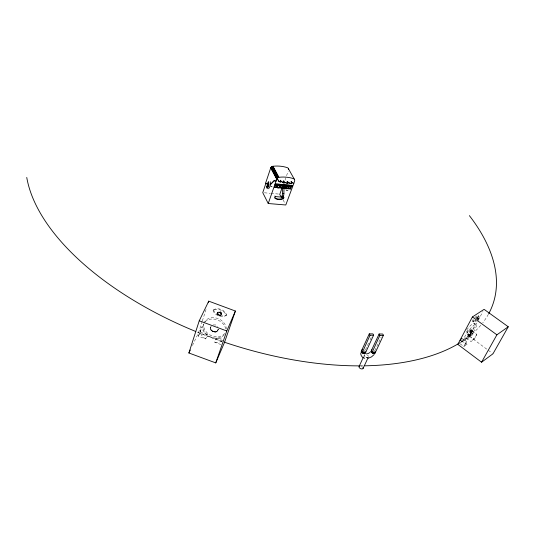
<?xml version="1.0" encoding="UTF-8"?>
<svg xmlns="http://www.w3.org/2000/svg" width="535" height="535" viewBox="0 0 535 535"><rect width="100%" height="100%" fill="white"/><g stroke="black" fill="none" stroke-linecap="round" stroke-linejoin="round"><path stroke-width="0.4" stroke-dasharray="2.67 2.01" d="M217.839 312.326L217.538 313.818A1.946 1.525 35.6 0 0 218.788 315.282L219.256 315.443A1.953 1.525 35.6 0 0 220.547 315.242L220.56 315.229A1.966 1.485 47 0 1 218.882 315.148A1.979 1.531 -0.7 0 1 217.477 314.085L217.477 314.085M217.464 314.105A1.953 1.545 11.1 0 0 218.367 315.115L218.848 315.302A1.953 1.545 11.1 0 0 220.721 315.021C223.516 312.239 217.096 310.026 217.524 313.831A1.973 1.565 23.4 0 0 220.728 315.001L221.523 313.691M221.229 314.353A1.973 1.204 17.8 0 0 218.889 312.373A1.973 1.204 17.8 0 0 218.026 314.279A1.973 1.204 17.8 0 0 221.229 314.353L221.229 313.517A1.973 1.565 23.4 0 0 219.878 312.179A1.973 1.565 23.4 0 0 218.033 312.333L217.538 312.982M218.026 329.928L218.16 329.306A3.899 2.434 17.7 0 1 218.033 329.928A3.899 2.936 16.3 0 1 213.218 331.292A3.899 2.936 16.3 0 1 210.736 327.226A3.899 2.434 17.7 0 1 211.124 326.704M221.289 313.951L221.229 313.517M478.13 318.599L477.661 319.495C479.052 318.231 476.785 317.456 475.923 318.392M192.446 345.516L198.492 332.823L202.083 321.736M202.344 320.947L206.189 309.07M198.405 336.234L202.183 326.457A9.597 7.523 23.3 0 0 207.547 334.883L205.687 338.922L198.405 336.234L202.183 326.457M284.954 180.308L286.292 176.49M286.559 175.727L288.158 171.153M468.653 335.605C468.874 333.927 468.339 335.987 469.101 335.271M220.968 344.573L214.421 342.153L216.22 338.093A9.597 7.523 22.9 0 0 223.169 337.21M226.318 315.469L226.613 314.807A8.353 6.654 23.5 0 1 213.351 309.892L213.044 310.547A8.319 6.587 23.4 0 1 226.318 315.469A8.366 6.654 23.5 0 1 213.044 310.547M365.472 349.823L368.628 342.995M370.026 339.959L371.778 336.167M363.66 356.591L364.362 355.079M374.828 350.626L381.201 337.043M466.206 338.02L469.429 335.833L472.084 330.897L476.866 334.428L474.184 339.357L470.981 341.571L466.206 338.02A8.286 1.913 -53.1 0 0 472.084 330.897M460.194 343.811L463.805 346.519L466.493 341.531L462.26 338.374M460.561 342.48L469.543 336.381L477.808 321.04M478.203 320.304L482.924 311.537M477.434 318.96L477.742 318.405A1.705 0.749 -44.2 0 1 478.384 318.82L478.404 318.84A1.692 0.568 -49 0 0 478.136 318.479L477.909 318.539A1.692 0.568 -49 0 0 477.32 318.913M471.342 330.169L469.583 333.419L471.79 330.269A3.391 0.401 -57.4 0 1 472.278 330.062L472.198 330.369A3.364 0.769 -53.1 0 1 470.86 332.87L470.379 333.599A3.391 0.401 -57.4 0 1 469.075 335.311A3.324 1.11 -48.7 0 1 468.071 335.157L468.038 334.77A3.324 1.11 -48.7 0 1 469.356 332.315C469.844 331.74 471.816 328.878 472.204 330.376A3.391 0.401 -57.4 0 1 470.853 332.87C470.372 333.445 468.439 336.234 468.045 334.776A3.364 0.769 -53.1 0 1 469.389 332.268L469.971 331.613M468.673 335.124L468.466 335.485M286.713 189.831L286.212 190.406L285.85 189.517M288.198 189.972L287.696 190.54L286.212 190.406M221.049 313.757L221.062 313.744A1.966 1.485 47 0 0 219.878 312.179A1.979 1.531 -0.7 0 0 217.972 312.6L217.966 312.621A1.953 1.545 11.1 0 1 219.317 312.279M477.528 319.02L478.17 318.439M217.29 331.158L215.959 332.041L213.231 331.74A3.839 2.969 35.2 0 1 211.078 329.754L210.73 328.898A3.919 3.029 35.2 0 1 211.111 326.537M463.805 346.519L467.088 344.259A8.346 1.879 -53.1 0 1 466.493 341.531M469.055 335.305L471.923 332.663A3.37 1.465 -43.8 0 1 469.369 334.803L468.921 334.963M213.204 324.919L215.786 324.966L217.712 326.597M471.743 330.296L472.539 330.229L472.619 331.366A3.37 1.465 -43.8 0 0 471.964 329.968L471.582 330.008M264.404 192.794L270.188 193.309M271.018 193.382L279.277 194.118M219.343 312.246L219.845 312.333M213.131 331.386L212.462 331.185A3.905 2.989 -0.5 0 1 210.469 328.624L210.997 330.202L213.338 331.78A3.852 3.009 11 0 0 216.247 331.667L217.036 331.232A3.892 3.056 23.1 0 0 218.146 329.179M287.696 190.54L287.389 190.172M200.311 332.215L207.547 334.883M216.22 338.093L222.727 340.501M198.492 332.823L222.206 341.591M213.679 331.586L214.301 331.867A3.885 2.902 46.5 0 0 217.297 331.152M472.238 329.941C468.767 326.932 464.28 332.971 468.259 335.378M478.103 315.53L478.919 316.118M474.752 317.716A7.182 1.672 -53.3 0 1 478.343 316.586L479.153 317.175A7.223 1.679 -53.4 0 1 477.661 319.034M477.24 317.716L478.056 318.312M475.24 320.458L476.137 321.12A1.692 0.568 -49 0 1 476.05 320.987M473.228 319.455A7.182 1.672 -53.3 0 0 472.485 320.425L473.301 321.02A7.223 1.679 -53.4 0 0 475.495 321.174M472.746 321.468L473.562 322.063M474.451 323.24L476.063 324.417M469.429 335.833L474.184 339.357M469.543 336.381L487.626 349.803M488.301 350.305L492.32 353.287M462.601 339.511L464.199 340.708M467.088 344.259L462.293 340.675A8.319 1.926 -53.1 0 1 461.451 340.862M461.264 340.788L466.065 344.386M283.135 199.95L285.035 203.541M488.381 314.292A245.525 124.14 19.2 0 1 482.764 322.772M480.711 325.3A245.525 124.14 19.2 0 1 460.688 342.313M363.071 365.84A245.525 124.14 19.2 0 1 360.349 365.866M221.717 341.276A245.525 124.14 19.2 0 1 196.572 331.827M272.161 186.735A15.762 12.452 -28.4 0 1 270.697 186.361M272.048 186.521A15.762 12.452 -28.4 0 1 270.59 186.147M364.382 350.091A2.26 1.337 25.3 0 1 365.124 350.579M374.48 350.358A2.247 1.324 25.7 0 1 374.66 350.485M365.097 356.845A2.247 1.337 25.6 0 1 364.295 355.24A2.247 1.337 25.6 0 1 365.726 354.538M367.331 355.079A2.247 1.337 25.6 0 1 368.454 356.477M360.483 365.846A2.227 1.351 25.7 0 1 362.228 366.495M466.674 329.921A10.085 2.334 -53.1 0 1 474.665 323.414A10.085 2.334 -53.1 0 1 469.569 333.8A10.085 2.334 -53.1 0 1 462.213 339.016M478.343 316.586A7.223 1.685 -53.4 0 1 476.852 318.439M474.685 320.585A7.223 1.685 -53.4 0 1 472.485 320.425M476.431 318.245A1.699 0.395 -53.4 0 1 477.28 317.75A1.699 0.395 -53.4 0 1 476.845 318.9M475.555 320.365A1.699 0.395 -53.4 0 1 475.18 320.365M476.966 319.154A1.699 0.395 -53.4 0 1 478.103 318.579M476.183 321.053A1.699 0.395 -53.4 0 1 475.996 320.96M476.672 318.606A1.725 0.883 28 0 1 478.638 320.271M475.568 318.312A7.189 1.665 -53.3 0 1 479.153 317.175M473.301 321.02A7.189 1.665 -53.3 0 1 474.05 320.05M476.866 334.428A8.306 1.866 -53.1 0 1 470.981 341.571M469.937 331.68A3.324 1.11 -48.7 0 1 471.709 330.362M224.747 333.432A11.656 9.148 23.2 0 1 211.131 335.532A11.656 9.148 23.2 0 1 203.835 324.023M204.042 323.247A11.656 9.148 23.2 0 1 216.448 318.091A11.656 9.148 23.2 0 1 226.292 328.951M213.351 309.892A8.313 6.587 23.4 0 1 226.613 314.807M224.165 334.776A11.683 9.162 23.1 0 1 208.73 335.913A11.683 9.162 23.1 0 1 204.524 322.445M205.052 321.829A11.683 9.162 23.1 0 1 217.056 319.783A11.683 9.162 23.1 0 1 225.623 329.038M211.091 326.571A3.892 3.056 23.1 0 0 210.723 328.905C211.572 331.325 214.816 332.609 217.036 331.239A3.932 3.07 11 0 0 218.153 329.139M205.687 338.922A9.663 7.543 23.3 0 1 200.284 330.456M222.085 340.822A9.657 7.543 22.9 0 1 214.421 342.153M219.838 312.366A1.953 1.545 11.1 0 1 221.216 313.57M221.042 313.784A1.953 1.525 35.6 0 0 220.213 312.6L219.785 312.313A1.946 1.525 35.6 0 0 218.006 312.38M467.416 339.003A10.091 2.314 -53.1 0 0 476.417 324.952A10.091 2.314 -53.1 0 0 466.493 333.706A10.091 2.314 -53.1 0 0 467.416 339.003M472.472 334.93A3.417 1.906 39.7 0 0 471.696 331.439A3.424 1.799 28.2 0 0 467.396 330.556A3.424 1.799 28.2 0 0 468.439 333.633A3.417 1.906 39.7 0 0 472.472 334.93M218.026 313.57A1.966 1.565 23.4 0 0 221.336 314.052A1.966 1.565 23.4 0 0 219.684 311.397A1.966 1.565 23.4 0 0 218.026 313.57"/><path stroke-width="0.8" d="M287.155 181.372L289 182.883L291.334 183.806L291.736 182.743L291.033 181.579M282.52 186.541L279.718 194.566L281.423 197.027L282.059 196.111A6.467 2.621 -85.1 0 0 282.48 193.53L282.52 186.541L284.038 186.862L283.898 193.657A6.46 2.628 -85.1 0 1 283.476 196.238L282.834 197.154M280.246 182.067L278.3 180.75L280.246 182.067L280.434 180.175L280.828 181.124L280.628 180.669M278.106 185.351L277.799 185.819L278.033 185.344M286.974 186.187L286.666 186.648L286.907 186.18M280.407 181.88L280.454 181.378M379.114 333.98A2.28 1.304 25.5 0 0 379.863 335.325L372.253 352.104A2.247 1.324 25.7 0 0 375.543 352.11L383.374 335.371A2.28 1.304 25.5 0 0 382.619 334.027L379.114 333.98L371.357 350.606A2.247 1.324 25.7 0 1 372.092 349.823M373.59 335.271L370.039 335.224L362.503 352.07A2.26 1.337 25.3 0 0 365.826 352.084L373.57 335.244A2.287 1.317 25.1 0 0 372.828 333.893L369.284 333.84L361.613 350.565A2.26 1.337 25.3 0 1 362.536 349.743M291.588 183.712L291.729 183.217M283.53 180.917C283.864 182.903 289.107 184.053 287.71 182.221M288.017 183.231L287.917 182.475M188.882 352.986L199.241 320.779L208.75 301.151L235.393 311.036L224.499 342.433L215.752 362.897L188.882 352.986L190.306 349.997M284.052 183.01L284.078 182.502L284.052 183.01L283.102 182.736L280.741 180.964M208.235 302.736L208.75 301.151M274.535 180.369L269.988 185.003L274.355 180.355L275.746 181.639L276.461 179.024L277.825 179.432L276.548 179.185L277.404 177.928L278.902 177.292A34.548 26.556 -27 0 1 293.802 178.757A3.304 2.581 -29.1 0 1 294.544 181.365L293.775 183.518L291.214 181.987M267.834 184.214L265.574 183.211L270.737 167.883L271.713 166.726L272.964 166.265A34.013 26.469 -27 0 1 287.683 167.796A3.257 2.568 -29.2 0 1 288.572 169.394M293.775 183.518L285.79 204.985L268.229 203.514L276.729 179.205M275.171 184.655L275.398 184A48.277 36.674 -25.6 0 1 283.423 184.756L283.282 185.571A48.27 36.647 -25.6 0 0 275.257 184.816L275.171 184.655A48.257 36.641 -25.6 0 1 276.541 184.689M275.257 184.816L275.398 184M274.656 187.504L275.498 185.05L282.627 185.719L281.771 188.166L274.508 187.237M215.752 362.897L226.786 330.971L235.393 311.036M275.191 196.559L274.702 197.963A8.326 6.46 -27.9 0 0 283.496 198.726L283.991 197.328L275.191 196.559L274.91 196.011M281.771 188.166L281.484 187.618L282.333 185.184L282.627 185.719M283.423 184.756L283.282 185.571M284.078 185.491L284.306 184.842A48.043 36.347 -26.2 0 1 292.257 185.591L292.11 186.401A48.03 36.313 -26.2 0 0 284.165 185.652L284.078 185.491A48.016 36.313 -26.2 0 1 289.435 185.846M284.165 185.652L284.306 184.842M283.757 187.718L284.399 185.886L291.455 186.548L290.592 188.982L283.543 188.327M290.592 188.982L290.298 188.44L290.946 186.615M292.11 186.401L292.257 185.591M268.837 182.903L267.908 187.591M359.119 366.401L363.312 357.34M363.104 368.381L368.033 357.821M472.405 316.947L457.799 344.359L481.567 362.222L492.989 353.782L508.25 326.771L484.101 309.35L472.405 316.947L496.895 334.83L508.25 326.771M460.133 340.775L460.896 339.344M481.567 362.222L496.895 334.83M374.219 354.504L371.464 356.925L368.147 358.243M283.109 197.114L281.383 197M369.979 352.471L368.194 353.555L366.254 353.943M287.596 188.38L288.051 188.16M289 182.883L291.501 183.552M362.369 351.963L365.84 351.976M372.119 351.997L375.557 352.01M379.883 335.358L383.388 335.405M373.718 353.648L374.921 353.327L375.109 352.351L374.861 353.381L373.524 353.628L371.283 352.331L370.982 351.334L371.551 350.699L370.996 351.722M282.059 196.111L283.476 196.238M281.805 196.853L283.222 196.974M281.731 196.954L283.182 197.027M282.48 193.53L283.898 193.657M265.681 183.425L268.015 184.227M282.62 186.728L284.038 186.862M274.368 186.962L278.314 187.33M281.484 187.618L279.21 187.337A1.953 1.525 -27.9 0 0 280.173 185.411M284.031 187.859L290.298 188.44M265.574 183.211L265.862 183.438L262.752 192.647L268.229 203.514M286.372 182.977L287.93 183.07M361.54 352.311C362.248 353.521 365.345 354.491 365.445 352.471M373.704 353.648L371.283 352.338M363.773 353.602L365.137 353.354L365.445 352.451M281.015 181.439L283.965 182.85M363.76 353.595L361.439 352.15L361.285 351.174L361.941 350.619L361.306 351.127L361.352 351.997M364.736 358.256C362.275 357.795 360.43 355.38 360.791 352.886M199.241 320.779L226.786 330.971M268.49 188.735C270.182 187.377 270.576 183.946 270.269 181.719M291.414 181.86L293.601 183.498M283.878 181.332L283.51 181.011L284.165 182.669M370.066 335.231L370.026 335.198A2.287 1.317 25.1 0 1 369.284 333.84M276.976 187.397L276.695 187.103A1.953 1.525 -27.9 0 1 277.491 184.816M274.355 180.355L275.565 181.626M285.837 188.22L285.556 187.925A1.939 1.511 -28.6 0 1 285.964 185.953M287.248 181.532L288.004 182.636M277.739 179.265L278.387 180.91M288.311 168.492L294.444 179.452M287.221 181.465L287.442 181.846M285.349 182.729L284.553 182.261M272.964 166.265L278.902 177.292M272.703 166.311L278.635 177.339M272.449 166.378L278.374 177.406M272.195 166.472L278.113 177.5M271.947 166.586L277.866 177.62M271.713 166.726L277.625 177.76M271.492 166.887L277.404 177.928M271.292 167.067L277.204 178.108M271.118 167.261L277.023 178.302M270.957 167.468L276.862 178.509M270.83 167.682L276.729 178.73M270.737 167.883L276.635 178.931M283.496 198.726L283.209 198.177A8.319 6.46 -27.9 0 1 274.95 197.85M278.253 185.464L278.274 185.525A1.157 0.903 -27.9 0 1 279.591 186.28A1.157 0.903 -27.9 0 1 277.986 187.277A1.157 0.903 -27.9 0 1 277.745 185.785M287.121 186.3L287.141 186.361A1.15 0.896 -28.6 0 1 288.445 187.103A1.15 0.896 -28.6 0 1 286.84 188.099A1.15 0.896 -28.6 0 1 286.62 186.615M460.06 342.708A245.525 124.14 19.2 0 1 364.883 365.813M359.58 365.866A245.525 124.14 19.2 0 1 224.091 342.092M195.79 331.506A245.525 124.14 19.2 0 1 26.75 177.446M469.389 215.632A245.525 124.14 19.2 0 1 488.749 313.63M284.393 185.003A48.05 36.347 -26.2 0 1 292.344 185.752M290.09 185.933A48.016 36.313 -26.2 0 1 292.023 186.233M279.25 184.869A48.257 36.641 -25.6 0 1 281.898 185.19M275.485 184.167A48.29 36.681 -25.6 0 1 283.51 184.923M288.733 185.859A1.946 1.511 -28.6 0 1 287.743 188.648M285.978 188.487A1.946 1.511 -28.6 0 1 286.506 185.919M288.86 185.879A1.939 1.511 -28.6 0 1 288.76 187.477M280.153 185.324A1.953 1.525 -27.9 0 1 279.758 187.303A1.953 1.525 -27.9 0 1 277.491 187.872M277.117 187.671A1.953 1.525 -27.9 0 1 276.715 186.18A1.953 1.525 -27.9 0 1 278.093 184.863M362.964 367.251A2.227 1.351 25.7 0 1 362.182 368.929A2.227 1.351 25.7 0 1 359.386 367.719A2.227 1.351 25.7 0 1 359.841 365.9M367.933 357.48A2.247 1.337 25.6 0 1 366.288 357.474M461.237 338.969A8.319 1.926 -53.1 0 1 461.424 338.468M266.831 187.063L267.152 188.668L268.644 184.876L268.57 181.512L267.54 183.492L266.831 187.063M267.079 186.588L267.319 187.798L268.456 184.929L268.403 182.382L267.079 186.588"/></g></svg>
